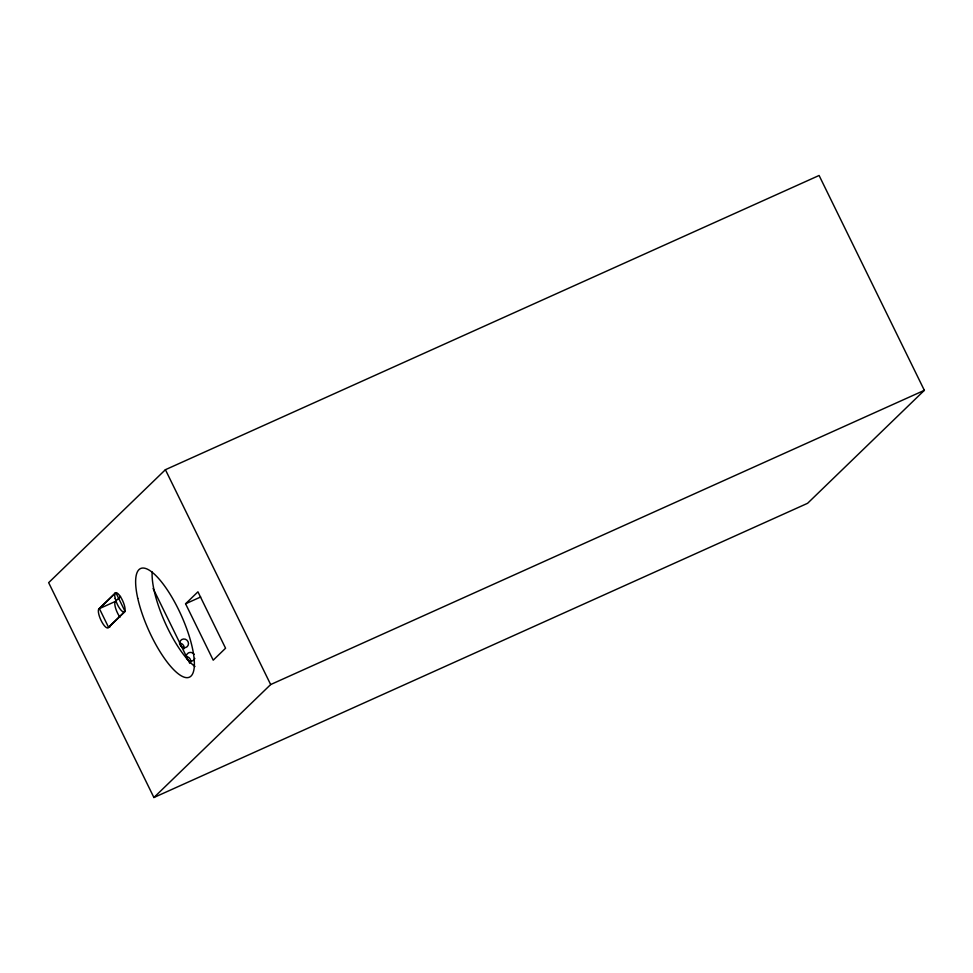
<?xml version="1.0" encoding="UTF-8"?>
<svg xmlns="http://www.w3.org/2000/svg" width="973" height="973" viewBox="0 0 973 973"><rect width="100%" height="100%" fill="white"/><g stroke="black" fill="none" stroke-linecap="round" stroke-linejoin="round"><path stroke-width="1.46" d="M165.41 469.704L48.65 582.669L153.904 797.519L807.59 503.296L924.35 390.331L819.096 175.481L165.41 469.704L270.664 684.554L153.904 797.519M110.192 626.709L108.137 627.634A10.521 3.162 65.8 0 1 101.131 620.567A10.521 3.162 65.8 0 1 98.93 608.843L115.41 592.885M98.93 608.843L115.373 601.436L120.53 596.449M108.137 627.634L124.617 611.689M185.575 603.783L197.945 591.815L225.566 648.225L213.209 660.18L185.575 603.783L200.657 596.996M270.664 684.554L924.35 390.331M153.102 588.483L189.771 663.343M194.953 666.529A59.535 17.903 65.8 0 1 165.301 623.17A59.535 17.903 65.8 0 1 152.165 571.954M119.959 617.223A10.521 3.162 65.8 0 1 115.373 601.436M186.402 656.593A4.512 4.281 45.9 0 1 190.647 662.151M194.843 658.393A4.512 4.281 45.9 0 1 188.494 660.497A4.512 4.281 45.9 0 1 187.375 653.722A4.512 4.281 45.9 0 1 194.174 654.33M179.385 643.153A4.512 4.281 45.9 0 1 184.067 648.723M115.884 592.679L99.404 608.624L108.611 627.427L125.091 611.482L115.884 592.679M115.203 598.456A10.521 3.162 65.8 0 0 124.167 611.956A10.521 3.162 65.8 0 0 120.372 596.595A10.521 3.162 65.8 0 0 115.203 598.456M137.765 598.359A59.535 17.903 65.8 0 0 188.166 677.561A59.535 17.903 65.8 0 0 169.144 592.703A59.535 17.903 65.8 0 0 137.765 598.359M179.823 644.102A4.512 4.281 45.9 0 0 187.084 646.753A4.512 4.281 45.9 0 0 185.405 639.249A4.512 4.281 45.9 0 0 179.823 644.102"/></g></svg>
